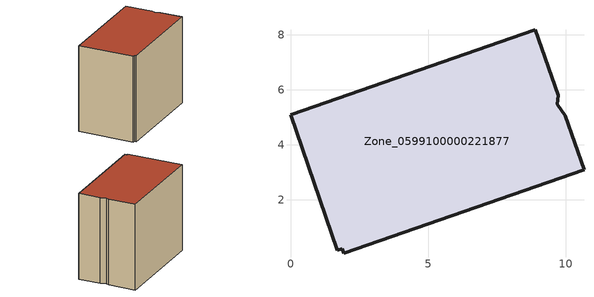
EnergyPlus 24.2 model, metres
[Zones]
Zone_0599100000221877
 floor ground (C_G): 10.66,3.09 1.94,0.06 1.88,0.23 1.7,0.18 0,5.09 8.89,8.18 9.71,5.8 9.7,5.47 9.98,5.05 z0
 wall outside (C_F): 9.71,5.8 8.89,8.18 0,5.09 1.7,0.18 1.88,0.23 1.94,0.06 10.66,3.09 9.98,5.05 9.7,5.47 9.71,5.8 z0:8.04
 roof outside (C_R): 1.94,0.06 10.66,3.09 9.98,5.05 9.7,5.47 9.71,5.8 8.89,8.18 0,5.09 1.7,0.18 1.88,0.23 z8.04
[BUILDING]
Pand.0599100000221877: North Axis=0; Terrain=City; Loads Convergence Tolerance Value=0.04; Temperature Convergence Tolerance Value=0.4; Solar Distribution=FullExterior; Maximum Number of Warmup Days=25; Minimum Number of Warmup Days=1
[Site:Location]
Rotterdam.The.Hague.AP_ZH_NLD Design_Conditions: Latitude=51.96; Longitude=4.45; Time Zone=1; Elevation=-4.5
[SITE:GROUNDTEMPERATURE:BUILDINGSURFACE]
18, 18, 18, 18, 18, 18, 18, 18, 18, 18, 18, 18
[MATERIAL] Thermal Absorptance=0.9; Solar Absorptance=0.7; Visible Absorptance=0.7
Name | Roughness | Thickness | Conductivity | Density | Specific Heat
G.TI.1975-1991 | MediumSmooth | 0.15 | 0.288461 | 540 | 1210
F.TI.1975-1991 | Rough | 0.3 | 0.230769 | 1920 | 840
R.TI.1975-1991 | MediumRough | 0.2 | 0.153846 | 1500 | 1000
[CONSTRUCTION]
C_G: G.TI.1975-1991
C_F: F.TI.1975-1991
C_R: R.TI.1975-1991
[ZONE]
Zone_0599100000221877: Type=1; Multiplier=1; Ceiling Height=Autocalculate; Volume=Autocalculate; Floor Area=autocalculate; Part of Total Floor Area=Yes
[ZONEINFILTRATION:DESIGNFLOWRATE]
Infil_Zone_0599100000221877: Zone or ZoneList or Space or SpaceList=Zone_0599100000221877; Schedule=AlwaysOn; Design Flow Rate Calculation Method=Flow/Area; Flow Rate per Floor Area=0.003; Constant Term Coefficient=1; Temperature Term Coefficient=0; Velocity Term Coefficient=0; Velocity Squared Term Coefficient=0
[HVACTEMPLATE:ZONE:IDEALLOADSAIRSYSTEM]
Zone_0599100000221877: Maximum Heating Supply Air Temperature=50; Minimum Cooling Supply Air Temperature=13; Maximum Heating Supply Air Humidity Ratio=0.0156; Minimum Cooling Supply Air Humidity Ratio=0.0077; Heating Limit=NoLimit; Cooling Limit=NoLimit; Dehumidification Control Type=ConstantSensibleHeatRatio; Cooling Sensible Heat Ratio=0.7; Dehumidification Setpoint=60; Humidification Control Type=None; Humidification Setpoint=30; Outdoor Air Method=None; Outdoor Air Flow Rate per Person=0.00944; Outdoor Air Flow Rate per Zone Floor Area=0; Outdoor Air Flow Rate per Zone=0; Demand Controlled Ventilation Type=None; Outdoor Air Economizer Type=NoEconomizer; Heat Recovery Type=None; Sensible Heat Recovery Effectiveness=0.7; Latent Heat Recovery Effectiveness=0.65
[ZONECONTROL:THERMOSTAT]
ThermostatControl_Zone_0599100000221877: Zone or ZoneList=Zone_0599100000221877; Control Type Schedule=DualSetpointControlType; Control 1=Thermostat_Zone_0599100000221877; Temperature Difference Between Cutout And Setpoint=0
[THERMOSTATSETPOINT:DUALSETPOINT]
Thermostat_Zone_0599100000221877: Heating Setpoint Temperature Schedule=HeatingSetpoint_Zone_0599100000221877; Cooling Setpoint Temperature Schedule=CoolingSetpoint_Zone_0599100000221877
[SCHEDULE:COMPACT]
HeatingSetpoint_Zone_0599100000221877: Through: 12/31, For: AllDays, Until: 24:00, 21
CoolingSetpoint_Zone_0599100000221877: Through: 12/31, For: AllDays, Until: 24:00, 24
DualSetpointControlType: Through: 12/31, For: AllDays, Until: 24:00, 4
AlwaysOn: Through: 12/31, For: AllDays, Until: 24:00, 1
